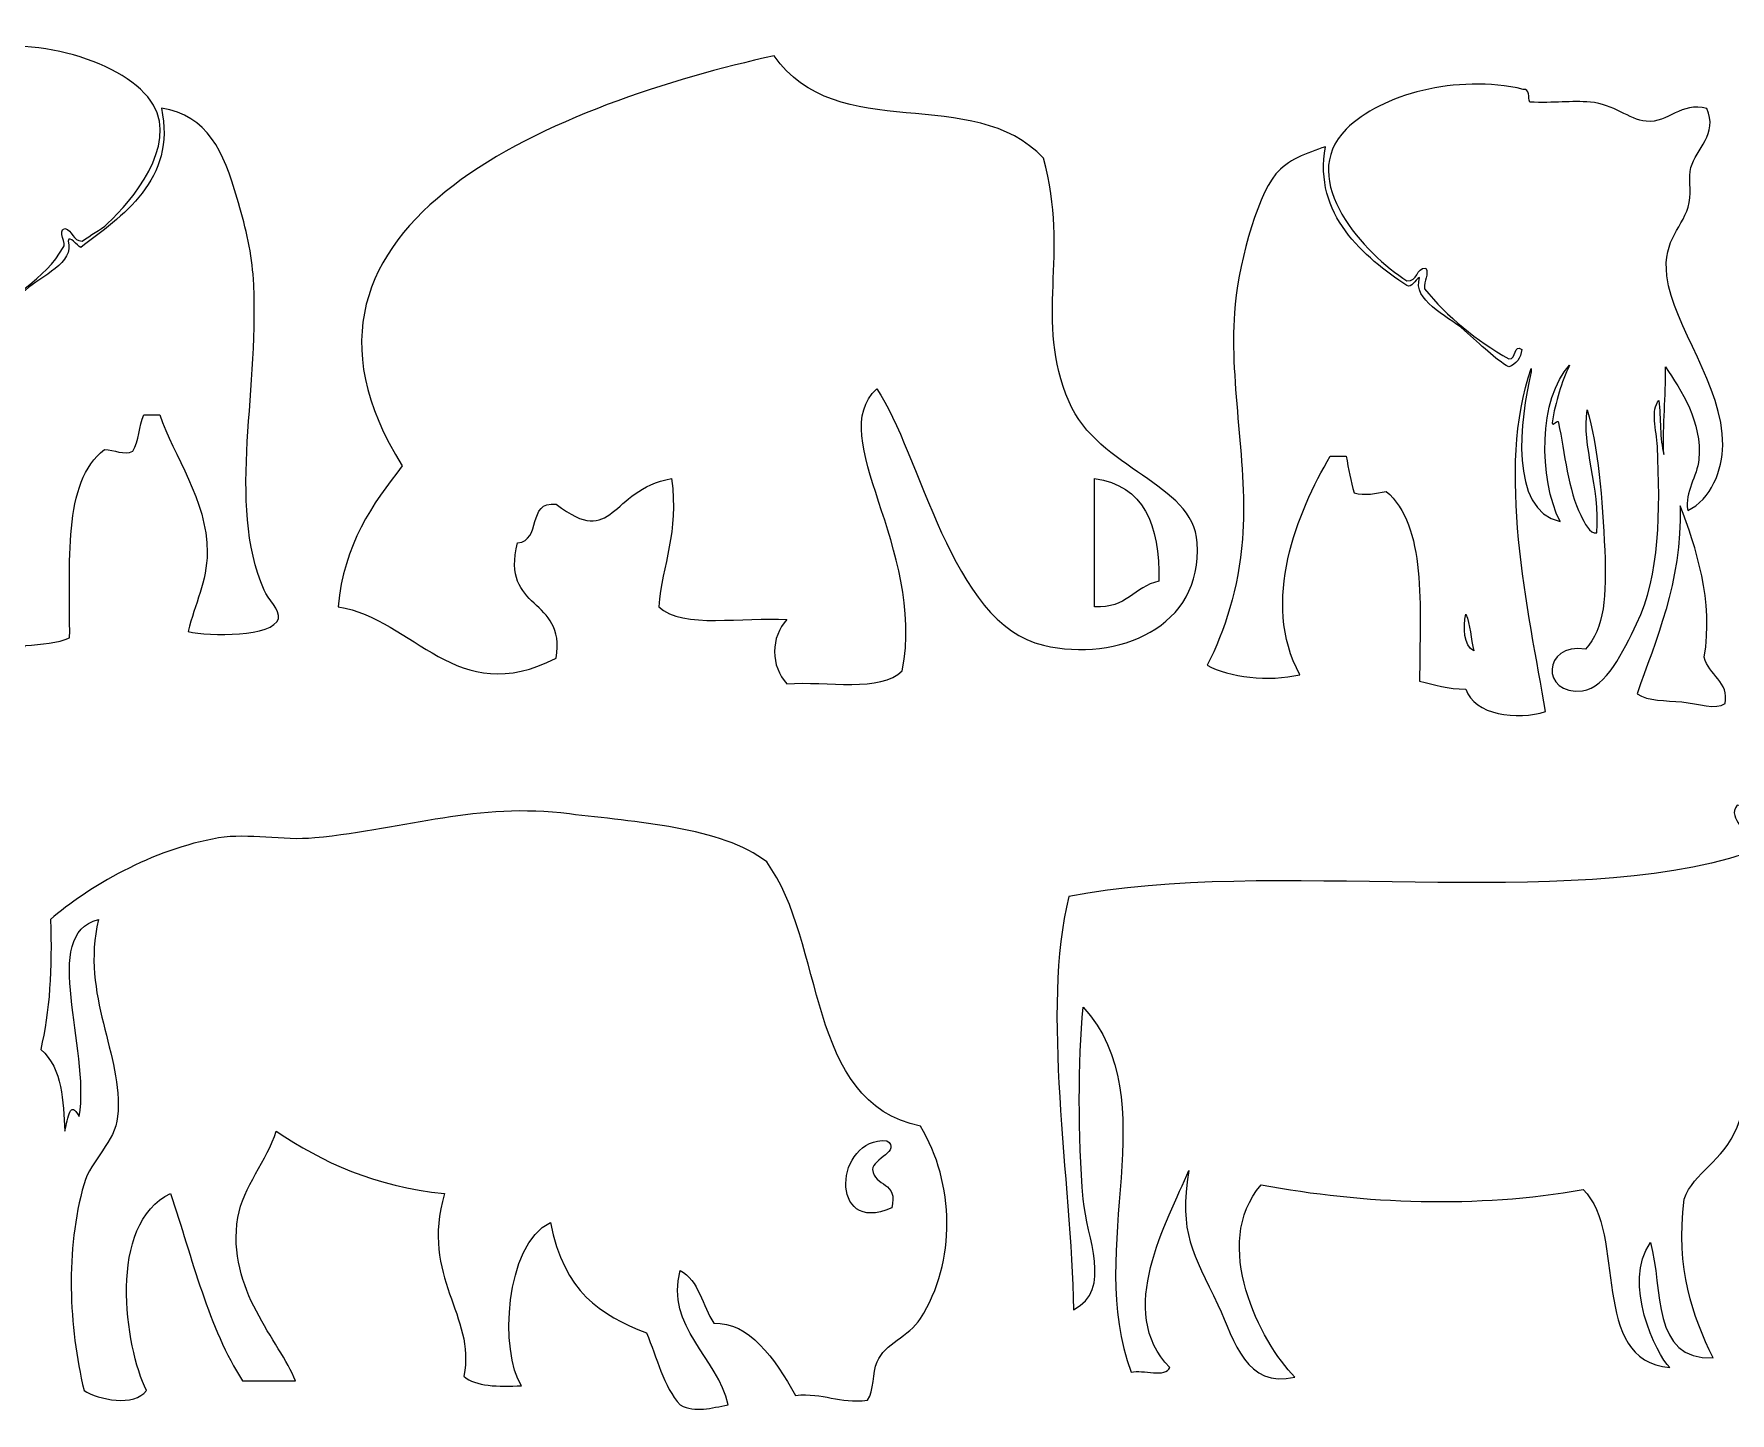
# Model space of a CAD drawing. Header units: centimetres. Extents: x -64 to 65, y -66 to 66.
# Drawn here: x 33.5 to 47.06, y -11.01 to 0.02 of the extents above; entities that cross this region are included whole.
import ezdxf

# ---------------------------------------------------------------- set-up
doc = ezdxf.new("R2010")
doc.units = ezdxf.units.CM
doc.header["$MEASUREMENT"] = 0
doc.layers.add('Layer 1', color=7, linetype='Continuous')

msp = doc.modelspace()

# ---------------------------------------------------------------- linework, layer by layer
at = {"layer": 'Layer 1'}
for points, knots in [([(32.91758, -2.3608), (32.91758, -2.34815), (32.91758, -2.33553), (32.91758, -2.32291), (32.91758, -2.32291), (32.95917, -2.70433), (33.1093, -3.44403), (32.6775, -3.54859), (32.6775, -3.54859), (32.84715, -3.20363), (32.8362, -2.59146), (32.61429, -2.31023), (32.61429, -2.31023), (32.6422, -2.42146), (32.71443, -2.59759), (32.74068, -2.75248), (32.74068, -2.75248), (32.75018, -2.81656), (32.69237, -2.72539), (32.69014, -2.76515), (32.69014, -2.76515), (32.61794, -3.08053), (32.59851, -3.51596), (32.38685, -3.64971), (32.38685, -3.64971), (32.36018, -3.27345), (32.48432, -2.98055), (32.47533, -2.66408), (32.47533, -2.66408), (32.37106, -2.9153), (32.34134, -3.33737), (32.32372, -3.72551), (32.32372, -3.72551), (32.3079, -4.0733), (32.31629, -4.37509), (32.46268, -4.5595), (32.46268, -4.5595), (32.56005, -4.57585), (32.68144, -4.56823), (32.72803, -4.6353), (32.72803, -4.6353), (32.81349, -4.80701), (32.62556, -4.94407), (32.43741, -4.87538), (32.43741, -4.87538), (32.32771, -4.83532), (32.19809, -4.61096), (32.08358, -4.38257), (32.08358, -4.38257), (31.84844, -3.91349), (31.89213, -3.21983), (31.9193, -2.58825), (31.9193, -2.58825), (31.85262, -2.65212), (31.8979, -2.82796), (31.86882, -2.92943), (31.86882, -2.92943), (31.86866, -2.94792), (31.87358, -3.03283), (31.85615, -2.99264), (31.85615, -2.99264), (31.85615, -2.96314), (31.85615, -2.93366), (31.85615, -2.90416), (31.85615, -2.90416), (31.8612, -2.70533), (31.83371, -2.53911), (31.84348, -2.33552), (31.84348, -2.33552), (31.7159, -2.47498), (31.55162, -2.76748), (31.57813, -3.06842), (31.57813, -3.06842), (31.59099, -3.21442), (31.69037, -3.32213), (31.65393, -3.46016), (31.65393, -3.46016), (31.48216, -3.35134), (31.39662, -3.17584), (31.38858, -2.9547), (31.38858, -2.9547), (31.36998, -2.44337), (31.775, -2.07898), (31.83088, -1.56471), (31.83088, -1.56471), (31.83538, -1.52322), (31.83588, -1.45975), (31.83088, -1.41305), (31.83088, -1.41305), (31.81456, -1.26107), (31.68824, -1.1822), (31.65393, -1.02136), (31.65393, -1.02136), (31.63787, -0.94598), (31.66536, -0.85115), (31.64131, -0.75598), (31.64131, -0.75598), (31.59665, -0.57908), (31.40541, -0.44033), (31.51497, -0.27584), (31.51497, -0.27584), (31.71743, -0.2198), (31.81175, -0.3908), (31.98249, -0.37691), (31.98249, -0.37691), (32.11954, -0.36577), (32.24475, -0.24205), (32.42479, -0.22528), (32.42479, -0.22528), (32.57899, -0.21091), (32.7085, -0.23568), (32.90496, -0.22528), (32.90496, -0.22528), (32.92729, -0.20131), (32.91668, -0.14434), (32.94285, -0.12421), (32.94285, -0.12421), (33.46829, 0.01568), (34.25016, -0.19734), (34.4592, -0.55384), (34.4592, -0.55384), (34.65086, -0.88071), (34.29063, -1.31698), (34.09275, -1.50152), (34.09275, -1.50152), (34.0324, -1.55785), (33.95752, -1.59061), (33.89058, -1.64053), (33.89058, -1.64053), (33.80779, -1.64328), (33.81745, -1.55361), (33.75157, -1.53946), (33.75157, -1.53946), (33.68558, -1.55954), (33.77353, -1.66514), (33.7389, -1.69107), (33.7389, -1.69107), (33.591, -1.95176), (33.31551, -2.08485), (33.09451, -2.27236), (33.09451, -2.27236), (33.04056, -2.26313), (33.03979, -2.20071), (33.00603, -2.17126), (33.00603, -2.17126), (32.94351, -2.216), (33.03233, -2.2967), (33.06919, -2.32292), (33.06919, -2.32292), (33.18923, -2.26934), (33.29697, -2.15115), (33.43569, -2.03225), (33.43569, -2.03225), (33.56415, -1.92213), (33.83106, -1.81246), (33.77687, -1.64053), (33.77687, -1.64053), (33.78814, -1.58663), (33.84773, -1.68191), (33.87794, -1.69107), (33.87794, -1.69107), (34.20319, -1.44927), (34.64663, -1.14661), (34.52239, -0.57911), (34.52239, -0.57911), (34.89368, -0.63703), (35.02049, -0.92426), (35.12892, -1.29939), (35.12892, -1.29939), (35.18551, -1.49508), (35.24132, -1.71426), (35.25526, -1.90592), (35.25526, -1.90592), (35.32088, -2.80741), (35.03843, -3.7303), (35.34374, -4.43322), (35.34374, -4.43322), (35.37247, -4.49926), (35.4755, -4.59284), (35.45748, -4.66066), (35.45748, -4.66066), (35.41943, -4.80375), (34.90522, -4.80621), (34.7372, -4.76176), (34.7372, -4.76176), (34.78882, -4.54038), (34.88881, -4.36663), (34.88881, -4.12993), (34.88881, -4.12993), (34.88886, -3.70638), (34.61843, -3.3584), (34.50971, -3.03056), (34.50971, -3.03056), (34.46759, -3.03056), (34.42547, -3.03056), (34.38337, -3.03056), (34.38337, -3.03056), (34.34456, -3.11814), (34.34188, -3.24175), (34.29489, -3.32118), (34.29489, -3.32118), (34.22538, -3.35685), (34.14437, -3.30644), (34.06745, -3.30856), (34.06745, -3.30856), (33.72939, -3.56441), (33.79419, -4.22307), (33.78943, -4.81227), (33.78943, -4.81227), (33.69585, -4.85762), (33.56382, -4.8646), (33.43566, -4.87545), (33.43566, -4.87545), (33.35628, -5.06756), (33.02524, -5.13104), (32.79121, -5.05238), (32.79121, -5.05238), (32.92036, -4.24836), (33.17928, -3.20823), (32.91758, -2.3608)], [0, 0, 0, 0, 0.01785714, 0.01785714, 0.01785714, 0.01785714, 0.03571429, 0.03571429, 0.03571429, 0.03571429, 0.05357143, 0.05357143, 0.05357143, 0.05357143, 0.07142857, 0.07142857, 0.07142857, 0.07142857, 0.08928571, 0.08928571, 0.08928571, 0.08928571, 0.10714286, 0.10714286, 0.10714286, 0.10714286, 0.125, 0.125, 0.125, 0.125, 0.14285714, 0.14285714, 0.14285714, 0.14285714, 0.16071429, 0.16071429, 0.16071429, 0.16071429, 0.17857143, 0.17857143, 0.17857143, 0.17857143, 0.19642857, 0.19642857, 0.19642857, 0.19642857, 0.21428571, 0.21428571, 0.21428571, 0.21428571, 0.23214286, 0.23214286, 0.23214286, 0.23214286, 0.25, 0.25, 0.25, 0.25, 0.26785714, 0.26785714, 0.26785714, 0.26785714, 0.28571429, 0.28571429, 0.28571429, 0.28571429, 0.30357143, 0.30357143, 0.30357143, 0.30357143, 0.32142857, 0.32142857, 0.32142857, 0.32142857, 0.33928571, 0.33928571, 0.33928571, 0.33928571, 0.35714286, 0.35714286, 0.35714286, 0.35714286, 0.375, 0.375, 0.375, 0.375, 0.39285714, 0.39285714, 0.39285714, 0.39285714, 0.41071429, 0.41071429, 0.41071429, 0.41071429, 0.42857143, 0.42857143, 0.42857143, 0.42857143, 0.44642857, 0.44642857, 0.44642857, 0.44642857, 0.46428571, 0.46428571, 0.46428571, 0.46428571, 0.48214286, 0.48214286, 0.48214286, 0.48214286, 0.5, 0.5, 0.5, 0.5, 0.51785714, 0.51785714, 0.51785714, 0.51785714, 0.53571429, 0.53571429, 0.53571429, 0.53571429, 0.55357143, 0.55357143, 0.55357143, 0.55357143, 0.57142857, 0.57142857, 0.57142857, 0.57142857, 0.58928571, 0.58928571, 0.58928571, 0.58928571, 0.60714286, 0.60714286, 0.60714286, 0.60714286, 0.625, 0.625, 0.625, 0.625, 0.64285714, 0.64285714, 0.64285714, 0.64285714, 0.66071429, 0.66071429, 0.66071429, 0.66071429, 0.67857143, 0.67857143, 0.67857143, 0.67857143, 0.69642857, 0.69642857, 0.69642857, 0.69642857, 0.71428571, 0.71428571, 0.71428571, 0.71428571, 0.73214286, 0.73214286, 0.73214286, 0.73214286, 0.75, 0.75, 0.75, 0.75, 0.76785714, 0.76785714, 0.76785714, 0.76785714, 0.78571429, 0.78571429, 0.78571429, 0.78571429, 0.80357143, 0.80357143, 0.80357143, 0.80357143, 0.82142857, 0.82142857, 0.82142857, 0.82142857, 0.83928571, 0.83928571, 0.83928571, 0.83928571, 0.85714286, 0.85714286, 0.85714286, 0.85714286, 0.875, 0.875, 0.875, 0.875, 0.89285714, 0.89285714, 0.89285714, 0.89285714, 0.91071429, 0.91071429, 0.91071429, 0.91071429, 0.92857143, 0.92857143, 0.92857143, 0.92857143, 0.94642857, 0.94642857, 0.94642857, 0.94642857, 0.96428571, 0.96428571, 0.96428571, 0.96428571, 1, 1, 1, 1]), ([(41.57199, -0.97835), (41.78903, -1.76226), (41.49267, -2.26261), (41.77699, -2.92558), (41.77699, -2.92558), (42.01138, -3.47221), (42.76928, -3.57122), (42.80183, -4.05289), (42.80183, -4.05289), (42.84766, -4.73078), (42.16487, -5.00968), (41.57199, -4.87273), (41.57199, -4.87273), (40.82936, -4.70125), (40.59097, -3.3309), (40.23971, -2.82303), (40.23971, -2.82303), (39.82024, -3.21107), (40.63275, -4.08528), (40.44471, -5.07773), (40.44471, -5.07773), (40.27469, -5.24931), (39.84299, -5.15927), (39.52235, -5.1802), (39.52235, -5.1802), (39.39083, -5.04553), (39.39083, -4.80243), (39.52235, -4.66778), (39.52235, -4.66778), (39.17437, -4.63997), (38.69145, -4.7471), (38.49751, -4.56531), (38.49751, -4.56531), (38.5263, -4.21831), (38.66055, -3.97682), (38.59998, -3.54047), (38.59998, -3.54047), (38.09613, -3.63202), (38.14749, -4.10575), (37.67762, -3.74542), (37.67762, -3.74542), (37.44129, -3.71404), (37.56377, -4.04152), (37.3702, -4.05289), (37.3702, -4.05289), (37.22793, -4.60505), (37.76057, -4.48236), (37.67762, -4.97525), (37.67762, -4.97525), (36.87688, -5.39057), (36.54441, -4.66106), (35.93539, -4.5653), (35.93539, -4.5653), (35.98066, -4.06394), (36.2099, -3.74665), (36.44781, -3.43799), (36.44781, -3.43799), (35.2148, -1.46761), (37.77186, -0.52823), (39.41987, -0.15851), (39.41987, -0.15851), (39.91483, -0.88178), (41.02044, -0.37735), (41.57199, -0.97835)], [0, 0, 0, 0, 0.05882353, 0.05882353, 0.05882353, 0.05882353, 0.11764706, 0.11764706, 0.11764706, 0.11764706, 0.17647059, 0.17647059, 0.17647059, 0.17647059, 0.23529412, 0.23529412, 0.23529412, 0.23529412, 0.29411765, 0.29411765, 0.29411765, 0.29411765, 0.35294118, 0.35294118, 0.35294118, 0.35294118, 0.41176471, 0.41176471, 0.41176471, 0.41176471, 0.47058824, 0.47058824, 0.47058824, 0.47058824, 0.52941176, 0.52941176, 0.52941176, 0.52941176, 0.58823529, 0.58823529, 0.58823529, 0.58823529, 0.64705882, 0.64705882, 0.64705882, 0.64705882, 0.70588235, 0.70588235, 0.70588235, 0.70588235, 0.76470588, 0.76470588, 0.76470588, 0.76470588, 0.82352941, 0.82352941, 0.82352941, 0.82352941, 0.88235294, 0.88235294, 0.88235294, 0.88235294, 1, 1, 1, 1]), ([(45.47174, -2.68536), (45.47174, -2.67689), (45.47174, -2.66835), (45.47174, -2.65983), (45.47174, -2.65983), (45.18861, -3.45427), (45.44719, -4.60055), (45.58652, -5.40229), (45.58652, -5.40229), (45.35977, -5.47566), (45.01203, -5.43076), (44.94877, -5.22375), (44.94877, -5.22375), (44.80465, -5.22327), (44.69509, -5.18824), (44.57883, -5.15993), (44.57883, -5.15993), (44.581, -4.56255), (44.6363, -3.91194), (44.31099, -3.64204), (44.31099, -3.64204), (44.23069, -3.66038), (44.14179, -3.67614), (44.05585, -3.65479), (44.05585, -3.65479), (44.02743, -3.56414), (44.01063, -3.46188), (43.99209, -3.36139), (43.99209, -3.36139), (43.94957, -3.36139), (43.90708, -3.36139), (43.86451, -3.36139), (43.86451, -3.36139), (43.60379, -3.80697), (43.30391, -4.52169), (43.6222, -5.10891), (43.6222, -5.10891), (43.36786, -5.1654), (43.05795, -5.13108), (42.88235, -5.03237), (42.88235, -5.03237), (43.02142, -4.75228), (43.13225, -4.42322), (43.16299, -4.02468), (43.16299, -4.02468), (43.20784, -3.44217), (43.05808, -2.78759), (43.09917, -2.21337), (43.09917, -2.21337), (43.12401, -1.866), (43.26345, -1.30887), (43.43083, -1.10363), (43.43083, -1.10363), (43.51915, -0.99542), (43.67665, -0.9361), (43.82625, -0.8868), (43.82625, -0.8868), (43.72759, -1.4298), (44.13523, -1.76913), (44.47681, -1.99654), (44.47681, -1.99654), (44.51589, -2.02318), (44.54079, -1.94741), (44.57881, -1.93278), (44.57881, -1.93278), (44.51994, -2.11709), (44.79124, -2.22951), (44.936, -2.35373), (44.936, -2.35373), (45.07546, -2.4734), (45.17862, -2.58566), (45.29313, -2.6471), (45.29313, -2.6471), (45.35002, -2.62318), (45.38833, -2.58064), (45.39518, -2.50679), (45.39518, -2.50679), (45.33115, -2.45858), (45.35338, -2.58728), (45.29313, -2.58333), (45.29313, -2.58333), (45.02963, -2.43434), (44.80312, -2.24847), (44.61709, -2.02202), (44.61709, -2.02202), (44.61389, -1.95511), (44.65498, -1.90806), (44.62984, -1.85623), (44.62984, -1.85623), (44.54618, -1.85761), (44.56647, -1.96294), (44.47678, -1.95828), (44.47678, -1.95828), (44.1455, -1.74976), (43.58696, -1.15157), (43.99206, -0.74646), (43.99206, -0.74646), (44.2709, -0.46762), (44.87267, -0.30394), (45.40795, -0.42756), (45.40795, -0.42756), (45.46076, -0.42576), (45.44666, -0.49082), (45.45901, -0.52961), (45.45901, -0.52961), (45.65684, -0.53911), (45.79022, -0.51638), (45.94367, -0.52961), (45.94367, -0.52961), (46.1293, -0.54559), (46.25276, -0.66889), (46.3901, -0.68267), (46.3901, -0.68267), (46.56962, -0.70066), (46.66677, -0.52241), (46.87482, -0.58062), (46.87482, -0.58062), (46.9651, -0.78329), (46.78949, -0.90526), (46.74724, -1.05258), (46.74724, -1.05258), (46.72322, -1.13637), (46.75478, -1.23112), (46.73454, -1.33317), (46.73454, -1.33317), (46.69506, -1.5315), (46.51756, -1.61657), (46.55595, -1.91996), (46.55595, -1.91996), (46.60783, -2.33012), (47.00466, -2.79025), (47.00238, -3.27209), (47.00238, -3.27209), (47.00151, -3.46532), (46.90816, -3.71201), (46.72179, -3.79507), (46.72179, -3.79507), (46.69589, -3.64304), (46.79868, -3.52448), (46.81109, -3.38687), (46.81109, -3.38687), (46.83797, -3.08818), (46.67062, -2.8313), (46.5432, -2.64707), (46.5432, -2.64707), (46.54915, -2.8911), (46.52058, -3.10065), (46.53045, -3.34861), (46.53045, -3.34861), (46.49902, -3.22275), (46.50648, -3.05797), (46.49216, -2.91493), (46.49216, -2.91493), (46.4221, -2.98989), (46.47335, -3.15049), (46.47946, -3.28479), (46.47946, -3.28479), (46.50303, -3.80306), (46.50076, -4.3142), (46.31362, -4.70068), (46.31362, -4.70068), (46.20691, -4.92113), (46.07084, -5.21283), (45.87994, -5.23643), (45.87994, -5.23643), (45.54754, -5.27752), (45.55691, -4.8468), (45.90547, -4.9048), (45.90547, -4.9048), (46.05755, -4.74123), (46.07409, -4.46771), (46.05848, -4.11393), (46.05848, -4.11393), (46.04091, -3.71412), (46.00416, -3.26901), (45.91817, -2.99141), (45.91817, -2.99141), (45.87295, -3.28134), (46.02612, -3.60493), (45.99471, -3.97362), (45.99471, -3.97362), (45.93663, -3.98463), (45.8974, -3.89208), (45.86718, -3.83328), (45.86718, -3.83328), (45.76791, -3.64021), (45.73862, -3.33065), (45.68859, -3.09345), (45.68859, -3.09345), (45.68735, -3.05403), (45.63882, -3.13287), (45.63758, -3.09345), (45.63758, -3.09345), (45.66663, -2.92261), (45.71283, -2.76902), (45.77789, -2.63427), (45.77789, -2.63427), (45.52923, -2.89375), (45.5305, -3.54227), (45.70135, -3.88432), (45.70135, -3.88432), (45.2914, -3.78963), (45.38017, -3.06959), (45.47174, -2.68536)], [0, 0, 0, 0, 0.01923077, 0.01923077, 0.01923077, 0.01923077, 0.03846154, 0.03846154, 0.03846154, 0.03846154, 0.05769231, 0.05769231, 0.05769231, 0.05769231, 0.07692308, 0.07692308, 0.07692308, 0.07692308, 0.09615385, 0.09615385, 0.09615385, 0.09615385, 0.11538462, 0.11538462, 0.11538462, 0.11538462, 0.13461538, 0.13461538, 0.13461538, 0.13461538, 0.15384615, 0.15384615, 0.15384615, 0.15384615, 0.17307692, 0.17307692, 0.17307692, 0.17307692, 0.19230769, 0.19230769, 0.19230769, 0.19230769, 0.21153846, 0.21153846, 0.21153846, 0.21153846, 0.23076923, 0.23076923, 0.23076923, 0.23076923, 0.25, 0.25, 0.25, 0.25, 0.26923077, 0.26923077, 0.26923077, 0.26923077, 0.28846154, 0.28846154, 0.28846154, 0.28846154, 0.30769231, 0.30769231, 0.30769231, 0.30769231, 0.32692308, 0.32692308, 0.32692308, 0.32692308, 0.34615385, 0.34615385, 0.34615385, 0.34615385, 0.36538462, 0.36538462, 0.36538462, 0.36538462, 0.38461538, 0.38461538, 0.38461538, 0.38461538, 0.40384615, 0.40384615, 0.40384615, 0.40384615, 0.42307692, 0.42307692, 0.42307692, 0.42307692, 0.44230769, 0.44230769, 0.44230769, 0.44230769, 0.46153846, 0.46153846, 0.46153846, 0.46153846, 0.48076923, 0.48076923, 0.48076923, 0.48076923, 0.5, 0.5, 0.5, 0.5, 0.51923077, 0.51923077, 0.51923077, 0.51923077, 0.53846154, 0.53846154, 0.53846154, 0.53846154, 0.55769231, 0.55769231, 0.55769231, 0.55769231, 0.57692308, 0.57692308, 0.57692308, 0.57692308, 0.59615385, 0.59615385, 0.59615385, 0.59615385, 0.61538462, 0.61538462, 0.61538462, 0.61538462, 0.63461538, 0.63461538, 0.63461538, 0.63461538, 0.65384615, 0.65384615, 0.65384615, 0.65384615, 0.67307692, 0.67307692, 0.67307692, 0.67307692, 0.69230769, 0.69230769, 0.69230769, 0.69230769, 0.71153846, 0.71153846, 0.71153846, 0.71153846, 0.73076923, 0.73076923, 0.73076923, 0.73076923, 0.75, 0.75, 0.75, 0.75, 0.76923077, 0.76923077, 0.76923077, 0.76923077, 0.78846154, 0.78846154, 0.78846154, 0.78846154, 0.80769231, 0.80769231, 0.80769231, 0.80769231, 0.82692308, 0.82692308, 0.82692308, 0.82692308, 0.84615385, 0.84615385, 0.84615385, 0.84615385, 0.86538462, 0.86538462, 0.86538462, 0.86538462, 0.88461538, 0.88461538, 0.88461538, 0.88461538, 0.90384615, 0.90384615, 0.90384615, 0.90384615, 0.92307692, 0.92307692, 0.92307692, 0.92307692, 0.94230769, 0.94230769, 0.94230769, 0.94230769, 0.96153846, 0.96153846, 0.96153846, 0.96153846, 1, 1, 1, 1]), ([(41.98194, -4.56531), (42.23692, -4.58113), (42.29923, -4.40428), (42.49441, -4.36031), (42.49441, -4.36031), (42.50454, -3.90607), (42.37297, -3.59357), (41.98194, -3.54047), (41.98194, -3.54047), (41.98194, -3.8821), (41.98194, -4.22368), (41.98194, -4.56531)], [0, 0, 0, 0, 0.25, 0.25, 0.25, 0.25, 0.5, 0.5, 0.5, 0.5, 1, 1, 1, 1]), ([(46.66274, -3.75682), (46.78657, -4.08821), (46.93177, -4.51906), (46.85409, -4.96864), (46.85409, -4.96864), (46.88706, -5.10786), (47.05827, -5.16972), (47.01993, -5.33853), (47.01993, -5.33853), (46.94537, -5.39243), (46.80879, -5.33827), (46.6755, -5.32578), (46.6755, -5.32578), (46.54532, -5.31364), (46.40229, -5.31969), (46.31837, -5.26202), (46.31837, -5.26202), (46.46062, -4.83851), (46.67462, -4.37695), (46.66274, -3.75682)], [0, 0, 0, 0, 0.16666667, 0.16666667, 0.16666667, 0.16666667, 0.33333333, 0.33333333, 0.33333333, 0.33333333, 0.5, 0.5, 0.5, 0.5, 0.66666667, 0.66666667, 0.66666667, 0.66666667, 1, 1, 1, 1]), ([(45.01256, -4.91763), (44.98647, -4.82463), (44.98626, -4.7058), (44.9488, -4.62423), (44.9488, -4.62423), (44.92321, -4.72887), (44.93368, -4.87804), (45.01256, -4.91763)], [0, 0, 0, 0, 0.33333333, 0.33333333, 0.33333333, 0.33333333, 1, 1, 1, 1]), ([(48.30728, -5.95947), (48.5221, -5.9714), (48.20616, -6.28575), (48.49937, -6.18995), (48.49937, -6.18995), (48.53406, -6.41675), (48.27887, -6.3537), (48.26884, -6.53581), (48.26884, -6.53581), (48.23204, -6.93118), (48.53162, -6.99026), (48.61465, -7.2659), (48.61465, -7.2659), (48.59536, -7.41309), (48.41187, -7.39608), (48.34567, -7.49638), (48.34567, -7.49638), (48.12104, -7.47312), (48.09225, -7.35628), (47.923, -7.34268), (47.923, -7.34268), (47.02299, -7.27069), (47.36288, -8.11719), (47.11613, -8.72595), (47.11613, -8.72595), (47.00194, -9.00768), (46.77151, -9.08163), (46.69346, -9.30234), (46.69346, -9.30234), (46.62477, -9.87048), (46.7626, -10.23217), (46.92399, -10.57033), (46.92399, -10.57033), (46.42861, -10.59184), (46.52619, -10.02034), (46.42443, -9.64815), (46.42443, -9.64815), (46.19276, -9.96933), (46.4728, -10.54588), (46.57818, -10.64716), (46.57818, -10.64716), (45.92545, -10.59543), (46.24253, -9.5739), (45.88653, -9.2255), (45.88653, -9.2255), (45.03439, -9.3751), (44.14192, -9.34078), (43.31211, -9.18706), (43.31211, -9.18706), (42.90521, -9.65881), (43.30637, -10.44444), (43.58109, -10.72402), (43.58109, -10.72402), (43.19176, -10.81472), (43.10431, -10.44372), (42.9663, -10.14768), (42.9663, -10.14768), (42.7704, -9.72755), (42.65118, -9.58126), (42.73572, -9.07178), (42.73572, -9.07178), (42.56099, -9.47919), (42.14393, -10.20721), (42.58202, -10.64719), (42.58202, -10.64719), (42.55344, -10.73384), (42.36652, -10.66222), (42.27465, -10.68558), (42.27465, -10.68558), (41.89632, -9.68461), (42.5626, -8.51295), (41.8904, -7.7654), (41.8904, -7.7654), (41.85, -8.20506), (41.84746, -8.79365), (41.8904, -9.30236), (41.8904, -9.30236), (41.91609, -9.60663), (42.12987, -10.0266), (41.81356, -10.18607), (41.81356, -10.18607), (41.7929, -9.14742), (41.55175, -7.78839), (41.77512, -6.88161), (41.77512, -6.88161), (43.38008, -6.5653), (45.74453, -7.00858), (47.19299, -6.5358), (47.19299, -6.5358), (47.23966, -6.34093), (47.02741, -6.26833), (47.11615, -6.15155), (47.11615, -6.15155), (47.24802, -6.1733), (47.35123, -6.22389), (47.42352, -6.30525), (47.42352, -6.30525), (47.59566, -6.22127), (47.60315, -5.97256), (47.88464, -5.99788), (47.88464, -5.99788), (48.07371, -6.01193), (47.78547, -6.0645), (47.8078, -6.15158), (47.8078, -6.15158), (47.89988, -6.16556), (48.33617, -6.19424), (48.30728, -5.95947)], [0, 0, 0, 0, 0.03571429, 0.03571429, 0.03571429, 0.03571429, 0.07142857, 0.07142857, 0.07142857, 0.07142857, 0.10714286, 0.10714286, 0.10714286, 0.10714286, 0.14285714, 0.14285714, 0.14285714, 0.14285714, 0.17857143, 0.17857143, 0.17857143, 0.17857143, 0.21428571, 0.21428571, 0.21428571, 0.21428571, 0.25, 0.25, 0.25, 0.25, 0.28571429, 0.28571429, 0.28571429, 0.28571429, 0.32142857, 0.32142857, 0.32142857, 0.32142857, 0.35714286, 0.35714286, 0.35714286, 0.35714286, 0.39285714, 0.39285714, 0.39285714, 0.39285714, 0.42857143, 0.42857143, 0.42857143, 0.42857143, 0.46428571, 0.46428571, 0.46428571, 0.46428571, 0.5, 0.5, 0.5, 0.5, 0.53571429, 0.53571429, 0.53571429, 0.53571429, 0.57142857, 0.57142857, 0.57142857, 0.57142857, 0.60714286, 0.60714286, 0.60714286, 0.60714286, 0.64285714, 0.64285714, 0.64285714, 0.64285714, 0.67857143, 0.67857143, 0.67857143, 0.67857143, 0.71428571, 0.71428571, 0.71428571, 0.71428571, 0.75, 0.75, 0.75, 0.75, 0.78571429, 0.78571429, 0.78571429, 0.78571429, 0.82142857, 0.82142857, 0.82142857, 0.82142857, 0.85714286, 0.85714286, 0.85714286, 0.85714286, 0.89285714, 0.89285714, 0.89285714, 0.89285714, 0.92857143, 0.92857143, 0.92857143, 0.92857143, 1, 1, 1, 1]), ([(40.16743, -10.90919), (39.93349, -10.93824), (39.81897, -10.84781), (39.59104, -10.8708), (39.59104, -10.8708), (39.42329, -10.57418), (39.21882, -10.28112), (38.93784, -10.29446), (38.93784, -10.29446), (38.84555, -10.15622), (38.82079, -9.9504), (38.66886, -9.87179), (38.66886, -9.87179), (38.54773, -10.32629), (38.97271, -10.56674), (39.05311, -10.94764), (39.05311, -10.94764), (38.91452, -10.97042), (38.79541, -11.01249), (38.66886, -10.94764), (38.66886, -10.94764), (38.53472, -10.8), (38.48421, -10.56876), (38.39988, -10.3713), (38.39988, -10.3713), (38.0274, -10.22409), (37.74379, -10.04822), (37.6314, -9.48754), (37.6314, -9.48754), (37.26516, -9.66566), (37.2272, -10.5269), (37.40087, -10.79397), (37.40087, -10.79397), (37.2141, -10.8014), (37.0335, -10.8027), (36.93975, -10.71713), (36.93975, -10.71713), (37.04037, -10.23014), (36.58669, -9.93383), (36.78605, -9.257), (36.78605, -9.257), (36.22646, -9.20181), (35.8077, -9.0058), (35.44117, -8.75749), (35.44117, -8.75749), (35.37026, -8.99247), (35.17394, -9.20305), (35.1338, -9.44914), (35.1338, -9.44914), (35.03969, -10.02591), (35.46871, -10.43574), (35.59492, -10.75552), (35.59492, -10.75552), (35.45406, -10.75552), (35.31314, -10.75552), (35.17225, -10.75552), (35.17225, -10.75552), (34.9011, -10.33502), (34.76918, -9.77532), (34.59586, -9.257), (34.59586, -9.257), (34.08707, -9.49404), (34.23232, -10.48726), (34.40372, -10.83241), (34.40372, -10.83241), (34.30786, -10.96362), (34.01764, -10.90641), (33.90427, -10.83241), (33.90427, -10.83241), (33.78272, -10.31523), (33.75364, -9.71335), (33.90427, -9.18017), (33.90427, -9.18017), (33.95859, -8.98779), (34.15502, -8.8424), (34.17319, -8.64222), (34.17319, -8.64222), (34.21878, -8.14115), (33.87498, -7.67583), (34.01949, -7.06681), (34.01949, -7.06681), (33.54758, -7.17791), (33.95877, -8.09056), (33.86579, -8.64222), (33.86579, -8.64222), (33.78885, -8.50006), (33.78017, -8.65106), (33.75051, -8.7575), (33.75051, -8.7575), (33.73479, -8.5171), (33.73831, -8.26244), (33.55842, -8.10427), (33.55842, -8.10427), (33.62912, -7.80357), (33.65216, -7.45517), (33.63526, -7.06681), (33.63526, -7.06681), (33.93167, -6.80733), (34.45282, -6.50208), (34.98008, -6.41361), (34.98008, -6.41361), (35.22244, -6.37294), (35.48848, -6.43877), (35.74856, -6.41361), (35.74856, -6.41361), (36.50977, -6.33992), (37.03819, -6.12738), (37.78503, -6.22147), (37.78503, -6.22147), (38.29467, -6.28571), (39.00889, -6.32466), (39.36044, -6.60567), (39.36044, -6.60567), (39.83426, -7.2462), (39.66564, -8.52906), (40.59004, -8.71903), (40.59004, -8.71903), (40.86399, -9.17369), (40.87865, -9.80274), (40.59004, -10.25599), (40.59004, -10.25599), (40.49651, -10.40286), (40.30183, -10.45609), (40.24423, -10.6018), (40.24423, -10.6018), (40.2041, -10.68972), (40.21987, -10.8336), (40.16743, -10.90919)], [0, 0, 0, 0, 0.03030303, 0.03030303, 0.03030303, 0.03030303, 0.06060606, 0.06060606, 0.06060606, 0.06060606, 0.09090909, 0.09090909, 0.09090909, 0.09090909, 0.12121212, 0.12121212, 0.12121212, 0.12121212, 0.15151515, 0.15151515, 0.15151515, 0.15151515, 0.18181818, 0.18181818, 0.18181818, 0.18181818, 0.21212121, 0.21212121, 0.21212121, 0.21212121, 0.24242424, 0.24242424, 0.24242424, 0.24242424, 0.27272727, 0.27272727, 0.27272727, 0.27272727, 0.3030303, 0.3030303, 0.3030303, 0.3030303, 0.33333333, 0.33333333, 0.33333333, 0.33333333, 0.36363636, 0.36363636, 0.36363636, 0.36363636, 0.39393939, 0.39393939, 0.39393939, 0.39393939, 0.42424242, 0.42424242, 0.42424242, 0.42424242, 0.45454545, 0.45454545, 0.45454545, 0.45454545, 0.48484848, 0.48484848, 0.48484848, 0.48484848, 0.51515152, 0.51515152, 0.51515152, 0.51515152, 0.54545455, 0.54545455, 0.54545455, 0.54545455, 0.57575758, 0.57575758, 0.57575758, 0.57575758, 0.60606061, 0.60606061, 0.60606061, 0.60606061, 0.63636364, 0.63636364, 0.63636364, 0.63636364, 0.66666667, 0.66666667, 0.66666667, 0.66666667, 0.6969697, 0.6969697, 0.6969697, 0.6969697, 0.72727273, 0.72727273, 0.72727273, 0.72727273, 0.75757576, 0.75757576, 0.75757576, 0.75757576, 0.78787879, 0.78787879, 0.78787879, 0.78787879, 0.81818182, 0.81818182, 0.81818182, 0.81818182, 0.84848485, 0.84848485, 0.84848485, 0.84848485, 0.87878788, 0.87878788, 0.87878788, 0.87878788, 0.90909091, 0.90909091, 0.90909091, 0.90909091, 0.93939394, 0.93939394, 0.93939394, 0.93939394, 1, 1, 1, 1]), ([(40.35949, -9.37231), (40.41669, -9.16141), (40.22074, -9.20369), (40.20579, -9.06489), (40.20579, -9.06489), (40.211, -8.97739), (40.43709, -8.91606), (40.32107, -8.83436), (40.32107, -8.83436), (39.90496, -8.80179), (39.84908, -9.59689), (40.35949, -9.37231)], [0, 0, 0, 0, 0.25, 0.25, 0.25, 0.25, 0.5, 0.5, 0.5, 0.5, 1, 1, 1, 1])]:
    msp.add_open_spline(points, degree=3, knots=knots, dxfattribs=at)

doc.saveas('drawing.dxf')
